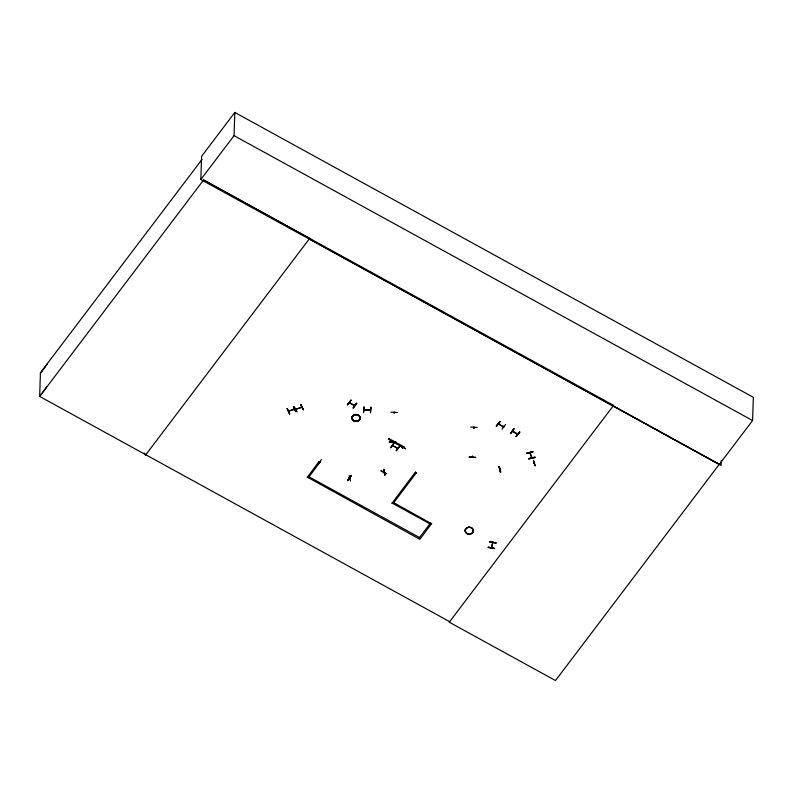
<?xml version="1.0" encoding="UTF-8"?>
<svg xmlns="http://www.w3.org/2000/svg" width="793" height="793" viewBox="0 0 793 793"><rect width="100%" height="100%" fill="white"/><g stroke="black" fill="none" stroke-linecap="round" stroke-linejoin="round"><path stroke-width="1.19" d="M363.997 406.898L363.571 412.638L363.957 407.047M363.967 409.773L364.671 410.011L364.572 409.386M370.529 409.555L369.885 409.862M370.4 409.495L370.381 410.14L364.056 409.753M370.916 407.215L370.48 412.766L370.906 407.196M492.978 542.253L492.542 543.017M200.827 179.515L201.591 156.31L234.817 112.447L753.35 397.323L752.577 420.528L719.35 464.401L200.827 179.515L234.054 135.653L234.817 112.447M289.614 413.758L287.175 408.583M294.55 409.426L288.483 411.171M288.602 411.428L288.92 410.685M289.039 411.309L289.068 410.705L289.138 411.22M295.769 411.726L293.291 406.561L296.057 411.795M294.56 409.089L293.925 409.674L293.797 409.138M294.481 409.446L294.441 408.891L293.797 409.228M288.493 411.19L294.411 408.93M295.967 408.692L295.997 409.337L296.394 408.554M296.096 409.317L295.987 408.722M296.542 408.663L296.532 408.901M297.127 411.805L294.342 406.74M303.293 409.743L301.102 404.509M302.034 406.958L301.271 407.096M301.38 406.908L301.499 407.166M301.796 406.759L301.915 407.364L301.955 406.779M300.844 404.569L303.243 409.594M431.65 523.509L419.903 539.299L307.238 477.099M308.318 477.693L320.124 462.121M309.002 476.791L419.527 537.515M317.914 464.391L321.482 459.573M307.228 477.396L318.984 461.605M319.648 461.823L319.767 461.655M319.916 461.675L320.114 462.458M320.303 461.883L320.213 462.517L318.974 461.893M350.833 400.158L347.284 404.817L351.121 400.138M349.426 402.239L349.812 403.092L349.961 402.467M351.14 476.038L347.582 480.667L351.101 475.85M349.277 477.802L349.188 478.427L348.742 477.673M349.108 475.413L350.476 481.054M349.842 477.882L349.812 478.427L350.417 478.129M349.961 478.457L349.901 477.822M350.328 478.08L350.427 477.782M356.642 403.181L353.113 408.018L356.721 403.389M354.332 404.936L354.283 405.55L354.332 405.035M354.491 404.955L354.947 405.273M354.699 405.401L354.868 405.164M364.046 409.436L364.007 410.001L370.45 410.08M364.096 410.021L364.116 409.376M369.925 410.13L369.944 409.485M381.106 470.665L386.627 473.748L380.927 470.933M383.515 472.103L383.445 471.835M384.149 471.359L384.07 472.321M384.337 471.458L383.445 472.44M385.081 474.868L383.683 469.416L384.754 474.749M403.885 446.489L403.191 447.678L388.461 439.292M388.451 439.58L389.155 438.39M395.885 442.167L389.323 442.276L395.885 442.127M390.88 412.182L397.422 412.519M393.982 442.98L390.671 447.589M392.555 445.061L392.426 445.22M392.545 441.235L392.743 441.751M392.704 445.071L392.416 445.557M392.773 441.245L392.773 442.117M392.902 445.517L392.941 445.874M394.27 412.122L394.23 413.074L394.042 412.102M393.031 445.894L393.07 445.309M429.895 523.816L391.98 502.99M393.05 503.575L416.533 472.578M393.734 502.673L431.64 523.796M396.222 450.672L399.801 446.053M397.442 447.787L397.382 448.392L397.442 447.876M397.799 448.243L397.967 448.352M402.636 447.262L402.467 447.837L402.269 447.311M402.646 446.925L402.438 447.886M405.54 448.759L399.989 445.587L405.52 448.64M391.97 503.277L415.463 471.994M418.843 538.417L430.579 522.914M469.139 456.966L475.681 457.283M470.685 427.05L477.227 427.496M472.241 456.996L472.251 456.659M472.569 456.233L472.529 457.125L472.598 456.292M474.075 427.1L474.026 428.051L473.847 427.09M474.026 428.051L474.125 427.556M491.531 547.596L491.67 547.111M491.392 547.368L491.283 547.943L492.75 542.204M492.582 543.146L492.651 542.303M496.487 426.307L500.006 421.658L496.458 426.109M503.773 426.495L503.684 427.12L498.202 423.73M498.321 423.571L498.678 424.027M488.121 547.596L494.594 548.429M498.807 424.404L498.856 423.789M500.601 472.132L499.263 466.542L500.651 471.974M499.947 469.02L500.641 469.238M500.066 468.941L499.977 469.545L500.581 469.248M500.046 469.535L500.512 468.861M502.048 429.172L505.557 424.513M503.852 426.604L503.159 426.822L503.297 426.297M503.386 426.277L503.159 426.803M510.514 433.384L514.013 428.874M512.258 431.005L512.377 430.837M517.631 434.019L512.526 430.857M512.962 431.105L512.774 431.65M516.104 436.447L519.891 432.116L516.144 436.636M517.284 433.533L517.234 434.148L517.284 433.632M526.75 453.259L533.035 451.742L526.651 453.18M528.624 458.622C534.641 458.969 539.508 455.46 528.634 458.651M529.803 452.397L529.942 452.892M531.865 457.948L530.021 452.347M530.12 452.446L529.982 453.279M530.249 452.813L529.754 452.783M531.459 457.155L531.588 457.64M531.776 457.194L531.905 457.561M534.244 463.102L533.481 463.132M533.52 460.624L535.255 465.997L533.61 460.584M533.61 462.953L533.471 463.37M534.046 462.874L534.095 463.241M719.35 464.401L309.29 238.911M721.253 460.564L721.095 465.412L613.207 405.887M475.671 457.571L469.129 457.204M393.982 412.984L394.29 412.568M472.301 456.272L472.271 456.996M474.085 427.516L473.798 428.042M349.346 478.248L348.682 478.189M494.584 548.627L488.21 547.13L494.594 548.469M383.762 472.132L383.425 472.43M402.239 447.777L402.596 447.262L402.289 447.668M295.858 409.129L301.945 407.116M491.571 547.884L492.721 542.6M489.668 541.837L496.071 543.116M301.955 407.344L296.037 409.297M287.165 408.732L289.604 413.906M40.413 373.414L47.461 363.967M46.698 386.984L39.65 396.431L449.72 621.722L449.334 622.237M202.066 159.343L40.433 372.74L39.65 396.431L203.523 180.08L613.594 405.372L449.264 622.198L555.496 680.553L719.36 464.202M145.416 455.261L309.676 238.406L203.652 179.902M347.542 404.926L351.061 400.277M349.386 402.824L354.877 405.56M353.172 408.018L356.681 403.211M496.21 426.128L499.729 421.479M500.016 421.47L496.438 426.257M514.033 428.864L510.543 433.583L513.755 428.765M516.114 436.467L519.623 431.798M347.503 480.647L351.081 475.83M390.701 447.797L393.952 442.99M399.841 446.241L396.242 450.83M498.311 423.908L503.743 426.852M392.545 445.398L397.987 448.402M498.916 466.77L500.314 472.202M354.729 405.748L349.346 402.775M517.68 434.356L512.298 431.372M320.154 462.478L319.787 461.982L320.303 462.279M526.74 453.398L533.025 451.871M534.918 457.155L528.634 458.83L534.918 457.313M383.713 469.436L384.734 474.948M533.54 463.36L534.036 463.211M533.59 463.548L534.165 463.449M383.445 469.466L384.823 474.908M397.789 448.58L392.476 445.587M234.054 135.653L752.577 420.528M389.145 438.678L403.875 446.776M415.453 472.281L416.523 472.866M144.058 453.011L145.803 454.756M300.765 404.42L303.204 409.793M287.195 408.573L289.643 413.936M531.905 457.957L529.813 452.793M499.263 466.542L500.641 472.172M489.668 541.708L496.131 542.908L489.668 541.728M389.343 441.959L395.876 442.365L389.333 441.988M467.057 533.55A4.084 3.459 1.9 0 0 473.322 530.844A4.084 3.459 1.9 0 0 467.364 527.573A4.094 3.469 1.9 0 0 467.047 533.63A4.094 3.469 1.9 0 0 473.332 530.913A4.094 3.469 1.9 0 0 467.355 527.623A4.084 3.459 1.9 0 0 467.057 533.55A4.064 3.44 1.9 0 0 473.302 530.844A4.064 3.44 1.9 0 0 467.374 527.593A4.064 3.44 1.9 0 0 467.067 533.54M353.886 420.914A4.084 3.459 1.9 0 0 360.161 418.208A4.094 3.469 1.9 0 0 354.193 414.848A4.094 3.469 1.9 0 0 353.886 420.845A4.094 3.469 1.9 0 0 360.171 418.129A4.094 3.469 1.9 0 0 354.193 414.927A4.094 3.469 1.9 0 0 353.876 420.934A4.094 3.469 1.9 0 0 360.171 418.218A4.084 3.459 1.9 0 0 354.203 414.937A4.084 3.459 1.9 0 0 353.886 420.914M353.896 420.776A4.084 3.459 1.9 0 0 360.161 418.07A4.084 3.459 1.9 0 0 354.203 414.798A4.084 3.459 1.9 0 0 353.896 420.776A4.064 3.44 1.9 0 0 360.141 418.07A4.064 3.44 1.9 0 0 354.213 414.808A4.064 3.44 1.9 0 0 353.906 420.766"/></g></svg>
